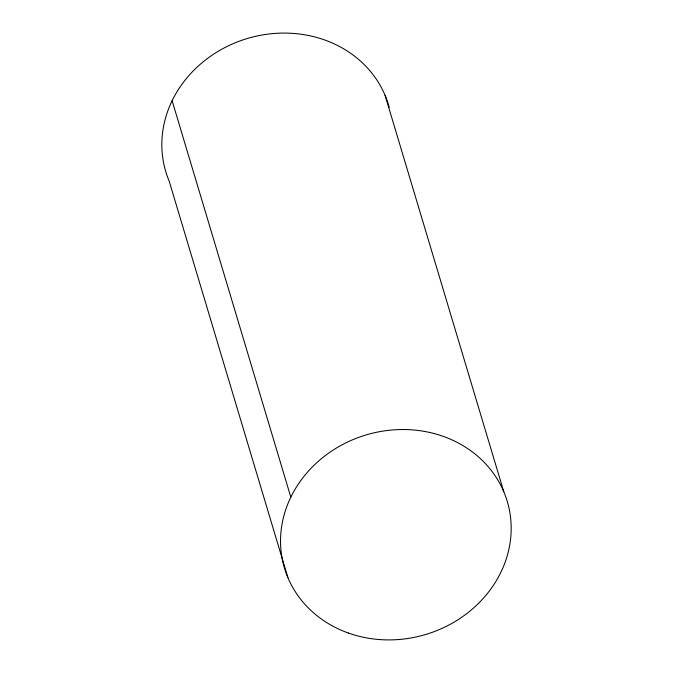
<?xml version="1.0" encoding="UTF-8"?>
<svg xmlns="http://www.w3.org/2000/svg" width="673" height="673" viewBox="0 0 673 673"><rect width="100%" height="100%" fill="white"/><g stroke="black" fill="none" stroke-linecap="round" stroke-linejoin="round"><path stroke-width="1.01" d="M385.091 95.356L503.799 491.812M172.12 100.714L290.829 497.17M287.909 577.644L169.201 181.188A116.278 104.13 -16.7 0 1 243.146 39.825A116.278 104.13 -16.7 0 1 389.196 107.243M348.227 632.982A116.278 104.13 -16.7 0 0 510.63 518.126A116.278 104.13 -16.7 0 0 328.718 453.072A116.278 104.13 -16.7 0 0 348.227 632.982"/></g></svg>
